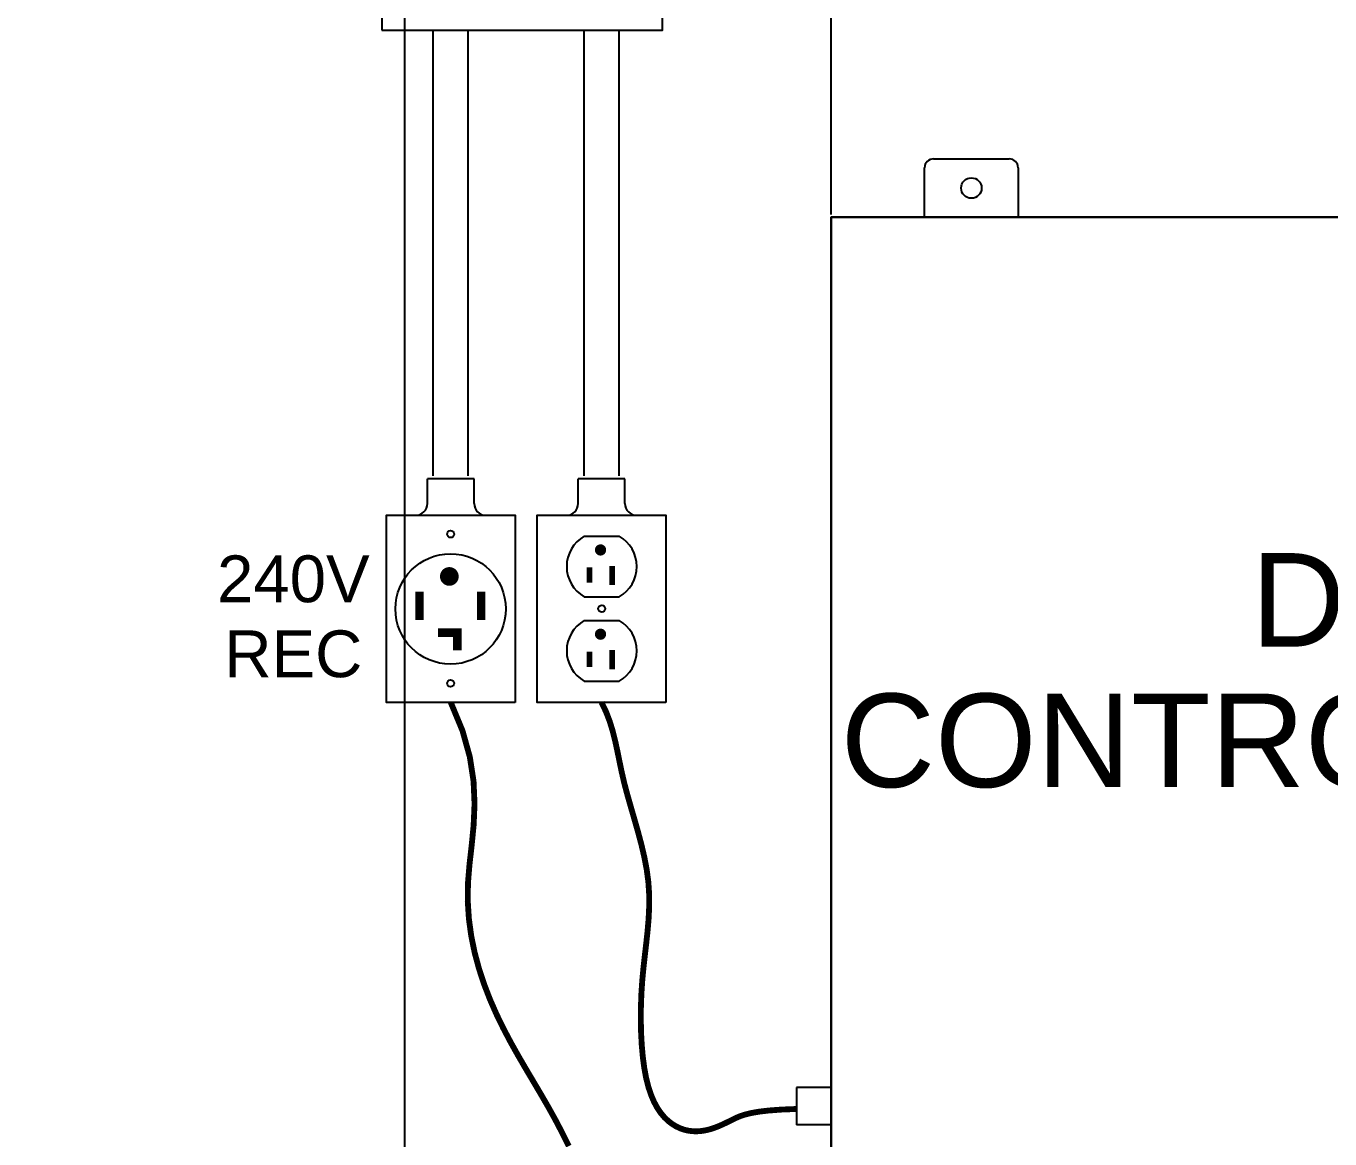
# Model space of a CAD drawing. Header units: inches. Extents: x -1574 to 492, y -294 to 234.
# Drawn here: x -738.39 to -710.51, y -144.6 to -120.81 of the extents above; entities that cross this region are included whole.
import ezdxf
from ezdxf.enums import TextEntityAlignment as Align

# ---------------------------------------------------------------- set-up
doc = ezdxf.new("R2010")
doc.units = ezdxf.units.IN
doc.header["$MEASUREMENT"] = 0
doc.layers.add('EXTERIOR DIMS', color=7, linetype='Continuous')
doc.layers.add('EXTERIOR ELEC EQUIP', color=190, linetype='Continuous')
doc.styles.get("Standard").update_dxf_attribs({"font": 'ARIAL.TTF'})
doc.dimstyles.get("Standard").update_dxf_attribs({"dimtxt": 0.18, "dimasz": 0.18, "dimexe": 0.18, "dimexo": 0.0625, "dimgap": 0.09, "dimtad": 0, "dimtih": 1, "dimtoh": 1, "dimdec": 4, "dimzin": 0, "dimdsep": 46, "dimtxsty": 'Standard', "dimcen": 0.09, "dimadec": 0, "dimazin": 0, "dimtfac": 1, "dimtdec": 4, "dimtofl": 0, "dimtmove": 0, "dimatfit": 3, "dimfxl": 0, "dimtolj": 1, "dimtzin": 0, "dimarcsym": 0})

# ---------------------------------------------------------------- blocks, each defined once
blk = doc.blocks.new('DAQ CP')
for p, q in [((2.19, 31.25), (3.81, 31.25)), ((20.19, 31.25), (21.81, 31.25)), ((2, 30), (2, 31.06)), ((4, 31.06), (4, 30)), ((20, 30), (20, 31.06)), ((22, 31.06), (22, 30)), ((24, 24.4), (24.737, 24.4)), ((24.737, 24.4), (24.737, 23.6)), ((24, 23.6), (24.737, 23.6)), ((24, 21.4), (24.737, 21.4)), ((24.737, 21.4), (24.737, 20.6)), ((24, 20.6), (24.737, 20.6)), ((24, 18.4), (24.737, 18.4)), ((24.737, 18.4), (24.737, 17.6)), ((24, 17.6), (24.737, 17.6)), ((24, 15.4), (24.737, 15.4)), ((24.737, 15.4), (24.737, 14.6)), ((24, 14.6), (24.737, 14.6)), ((24, 12.4), (24.737, 12.4)), ((24.737, 12.4), (24.737, 11.6)), ((24, 11.6), (24.737, 11.6)), ((0, 11.4), (-0.737, 11.4)), ((-0.737, 11.4), (-0.737, 10.6)), ((0, 10.6), (-0.737, 10.6)), ((0, 8.4), (-0.737, 8.4)), ((-0.737, 8.4), (-0.737, 7.6)), ((0, 7.6), (-0.737, 7.6)), ((24, 3.4), (24.737, 3.4)), ((24.737, 3.4), (24.737, 2.6)), ((24, 2.6), (24.737, 2.6)), ((2, 0), (2, -1.06)), ((4, -1.06), (4, 0)), ((20, 0), (20, -1.06)), ((22, -1.06), (22, 0)), ((2.19, -1.25), (3.81, -1.25)), ((20.19, -1.25), (21.81, -1.25))]:
    blk.add_line(p, q)
for points in [[(24, 30), (0, 30), (0, 0), (24, 0)], [(0, 30), (24, 30), (24, 0), (0, 0)]]:
    blk.add_lwpolyline(points, close=True)
for centre in [(3, 30.625), (21, 30.625), (3, -0.625), (21, -0.625)]:
    blk.add_circle(centre, 0.219)
for centre, start, end in [((2.19, 31.06), 90, 180), ((3.81, 31.06), 0, 90), ((20.19, 31.06), 90, 180), ((21.81, 31.06), 0, 90), ((2.19, -1.06), 180, 270), ((3.81, -1.06), 270, 0), ((20.19, -1.06), 180, 270), ((21.81, -1.06), 270, 0)]:
    blk.add_arc(centre, 0.19, start, end)
blk = doc.blocks.new('Fs1box')
at = {"linetype": 'Continuous'}
for p, q in [((0.25, 0.5), (0.783, 0.5)), ((0.783, -0.5), (0.783, 0.5)), ((0.25, -0.5), (0.783, -0.5))]:
    blk.add_line(p, q, dxfattribs=at)
blk.add_lwpolyline([(-4, -1.375), (-4, 1.375), (0, 1.375), (0, -1.375)], close=True, dxfattribs=at)
for centre, start, end in [((0.25, 0.75), 180, 270), ((0.25, -0.75), 90, 180)]:
    blk.add_arc(centre, 0.25, start, end, dxfattribs=at)
blk = doc.blocks.new('*D95')
at = {"layer": 'Defpoints', "color": 0, "transparency": 16777216}
for p in [(-797.458, -71.905), (-797.458, -114.9), (-730.293, -152.146)]:
    blk.add_point(p, dxfattribs=at)
at = {"layer": 'EXTERIOR DIMS', "color": 0, "lineweight": -2, "transparency": 16777216}
for p, q in [((-797.458, -114.838), (-797.458, -71.725)), ((-797.278, -71.905), (-764.287, -71.905)), ((-730.473, -71.905), (-763.463, -71.905)), ((-730.293, -152.083), (-730.293, -71.725))]:
    blk.add_line(p, q, dxfattribs=at)
at = {"layer": 'EXTERIOR DIMS', "color": 0, "transparency": 16777216}
for points in [[(-797.278, -71.875), (-797.278, -71.935), (-797.458, -71.905)], [(-730.473, -71.875), (-730.473, -71.935), (-730.293, -71.905)]]:
    blk.add_solid(points, dxfattribs=at)
at = {"layer": 'EXTERIOR DIMS', "color": 0, "transparency": 16777216, "insert": (-763.875, -71.905), "char_height": 0.18, "attachment_point": 5}
blk.add_mtext('\\A1;5\'-7 {\\H0.7x;\\S1/4;}"', dxfattribs=at)
blk = doc.blocks.new('*D97')
at = {"layer": 'Defpoints', "color": 0, "transparency": 16777216}
for p in [(-797.458, -49.681), (-797.458, -114.9), (-721.179, -124.897)]:
    blk.add_point(p, dxfattribs=at)
at = {"layer": 'EXTERIOR DIMS', "color": 0, "lineweight": -2, "transparency": 16777216}
for p, q in [((-797.458, -114.838), (-797.458, -49.501)), ((-721.179, -124.834), (-721.179, -49.501)), ((-797.278, -49.681), (-759.833, -49.681)), ((-721.359, -49.681), (-758.803, -49.681))]:
    blk.add_line(p, q, dxfattribs=at)
at = {"layer": 'EXTERIOR DIMS', "color": 0, "transparency": 16777216}
for points in [[(-797.278, -49.651), (-797.278, -49.711), (-797.458, -49.681)], [(-721.359, -49.651), (-721.359, -49.711), (-721.179, -49.681)]]:
    blk.add_solid(points, dxfattribs=at)
at = {"layer": 'EXTERIOR DIMS', "color": 0, "transparency": 16777216, "insert": (-759.318, -49.681), "char_height": 0.18, "attachment_point": 5}
blk.add_mtext('\\A1;76.2791', dxfattribs=at)

msp = doc.modelspace()

# ---------------------------------------------------------------- linework, layer by layer
at = {"layer": 'EXTERIOR ELEC EQUIP'}
for p, q in [((-729.68632, -130.42241), (-729.68632, -120.90018)), ((-728.93632, -130.42241), (-728.93632, -120.90018)), ((-726.46179, -130.42241), (-726.46179, -120.90018)), ((-725.71179, -130.42241), (-725.71179, -120.90018)), ((-726.45778, -131.71357), (-725.70738, -131.71357)), ((-726.45778, -133.01238), (-725.70738, -133.01238)), ((-726.45778, -133.51542), (-725.70738, -133.51542)), ((-726.45778, -134.81423), (-725.70738, -134.81423))]:
    msp.add_line(p, q, dxfattribs=at)
msp.add_lwpolyline([(-730.78499, -120.90018), (-724.78499, -120.90018), (-724.78499, -114.90018), (-730.78499, -114.90018)], close=True, dxfattribs=at)
for points, const_width in [([(-726.10884, -131.94836, -1), (-726.10884, -132.06836, -1)], 0.12), ([(-729.34159, -132.47494, -1), (-729.34159, -132.67501, -1)], 0.20007), ([(-726.10884, -133.75021, -1), (-726.10884, -133.87021, -1)], 0.12)]:
    msp.add_lwpolyline(points, format="xyb", close=True, dxfattribs=dict(at, const_width=const_width))
for points, const_width in [([(-726.3467, -132.38252), (-726.3467, -132.71132)], 0.12), ([(-725.85965, -132.34851), (-725.85965, -132.75667)], 0.12), ([(-729.97953, -132.90087), (-729.97953, -133.5087)], 0.1787), ([(-728.66423, -132.90087), (-728.66423, -133.5087)], 0.1787), ([(-729.58679, -133.7746), (-729.17103, -133.7746), (-729.17103, -134.15235)], 0.1875), ([(-725.85965, -134.15036), (-725.85965, -134.55852)], 0.12), ([(-726.3467, -134.18437), (-726.3467, -134.51317)], 0.12), ([(-726.78591, -144.75331), (-726.92879, -144.4681), (-727.0768, -144.18594), (-727.2309, -143.90854), (-727.38972, -143.63447), (-727.55132, -143.36151), (-727.71375, -143.08745), (-727.87508, -142.81005), (-728.03334, -142.5271), (-728.18661, -142.23638), (-728.33293, -141.93566), (-728.47022, -141.62318), (-728.59577, -141.29889), (-728.70674, -140.96322), (-728.80028, -140.61659), (-728.87355, -140.25941), (-728.92369, -139.8921), (-728.94787, -139.51507), (-728.94322, -139.12875), (-728.91041, -138.73259), (-728.86399, -138.32228), (-728.82203, -137.89253), (-728.80259, -137.43809), (-728.82374, -136.95366), (-728.90354, -136.43399), (-729.06004, -135.87379), (-729.31132, -135.26779)], 0.125), ([(-721.91578, -143.9595), (-722.2442, -143.97256), (-722.51073, -143.99223), (-722.72406, -144.0175), (-722.89287, -144.04734), (-723.02584, -144.08071), (-723.13166, -144.11661), (-723.219, -144.154), (-723.29655, -144.19186), (-723.37161, -144.22923), (-723.44597, -144.26542), (-723.52006, -144.2998), (-723.59429, -144.33176), (-723.66907, -144.36066), (-723.74482, -144.38589), (-723.82197, -144.40681), (-723.90091, -144.42281), (-723.98195, -144.43322), (-724.06478, -144.43724), (-724.14901, -144.43405), (-724.2342, -144.42281), (-724.31996, -144.40268), (-724.40585, -144.37284), (-724.49146, -144.33245), (-724.57638, -144.28068), (-724.6601, -144.21659), (-724.74173, -144.13875), (-724.82031, -144.04564), (-724.89486, -143.93574), (-724.96441, -143.80752), (-725.02799, -143.65945), (-725.08463, -143.49001), (-725.13335, -143.29767), (-725.17337, -143.0818), (-725.20463, -142.8454), (-725.22729, -142.59233), (-725.24148, -142.3265), (-725.24734, -142.05179), (-725.245, -141.77208), (-725.23461, -141.49125), (-725.2163, -141.21321), (-725.19077, -140.94095), (-725.16094, -140.67396), (-725.13027, -140.41086), (-725.10224, -140.15025), (-725.08032, -139.89076), (-725.06799, -139.63099), (-725.0687, -139.36955), (-725.08595, -139.10506), (-725.12195, -138.83667), (-725.17399, -138.56572), (-725.23811, -138.29407), (-725.31036, -138.0236), (-725.38678, -137.75618), (-725.4634, -137.49369), (-725.53627, -137.238), (-725.60144, -136.99099), (-725.65633, -136.75397), (-725.70401, -136.52604), (-725.74889, -136.30574), (-725.79542, -136.09163), (-725.84804, -135.88223), (-725.91118, -135.6761), (-725.98929, -135.47177), (-726.08679, -135.26779)], 0.125)]:
    msp.add_lwpolyline(points, dxfattribs=dict(at, const_width=const_width))
for centre, radius in [((-729.31533, -131.66983), 0.075), ((-729.31533, -133.26956), 1.17991), ((-726.08258, -133.2639), 0.075), ((-729.31533, -134.85797), 0.075)]:
    msp.add_circle(centre, radius, dxfattribs=at)
for centre, start, end in [((-726.08258, -132.36298), 120.017761, 239.982239), ((-726.08258, -132.36298), 300.017761, 59.982239), ((-726.08258, -134.16483), 120.017761, 239.982239), ((-726.08258, -134.16483), 300.017761, 59.982239)]:
    msp.add_arc(centre, 0.75, start, end, dxfattribs=at)

# ---------------------------------------------------------------- block references
msp.add_blockref('DAQ CP', (-721.17853, -154.897), dxfattribs=at)
at = {"layer": 'EXTERIOR ELEC EQUIP', "rotation": 90}
for p in [(-729.31132, -131.26779), (-726.08679, -131.26779)]:
    msp.add_blockref('Fs1box', p, dxfattribs=at)

# ---------------------------------------------------------------- texts
at = {"layer": 'EXTERIOR ELEC EQUIP'}
for s, height, p in [('240V', 1, (-732.67754, -133.12553)), ('DAQ', 2, (-709.17585, -134.07484)), ('REC', 1, (-732.67754, -134.72853)), ('CONTROL PANEL', 2, (-709.17585, -137.07972))]:
    msp.add_text(s, height=height, dxfattribs=at).set_placement(p, align=Align.CENTER)

# ---------------------------------------------------------------- dimensions: what is measured, and where the dimension line sits
at = {"layer": 'EXTERIOR DIMS'}
dim = msp.add_linear_dim(base=(-797.457583, -49.68112), p1=(-721.178529, -124.896995), p2=(-797.457583, -114.900178), dimstyle='Standard', dxfattribs=at)
dim.commit()
dim.dimension.update_dxf_attribs({"geometry": '*D97', "text_midpoint": (-759.318056, -49.68112)})
dim = msp.add_linear_dim(base=(-797.45758, -71.9047), p1=(-730.29296, -152.14558), p2=(-797.45758, -114.90018), text='5\'-7 {\\H0.7x;\\S1/4;}"', dimstyle='Standard', dxfattribs=at)
dim.commit()
dim.dimension.update_dxf_attribs({"geometry": '*D95', "text_midpoint": (-763.87527, -71.9047)})

doc.saveas('drawing.dxf')
